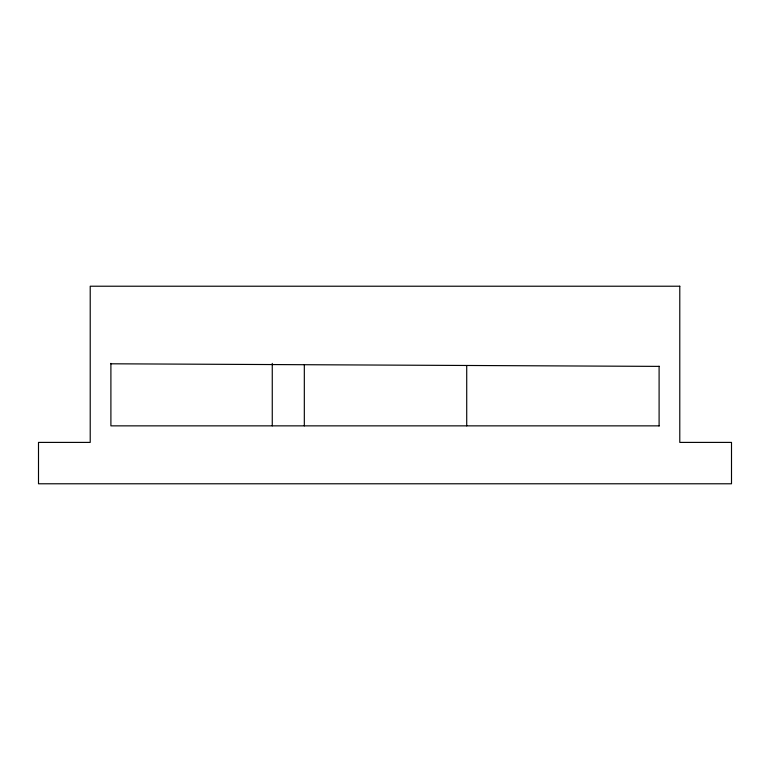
<?xml version="1.0" encoding="UTF-8"?>
<svg xmlns="http://www.w3.org/2000/svg" width="770" height="770" viewBox="0 0 770 770"><rect width="100%" height="100%" fill="white"/><g stroke="black" fill="none" stroke-linecap="round" stroke-linejoin="round"><path stroke-width="1.16" d="M659.101 425.858L110.899 425.858L110.899 363.382M110.899 363.796L659.101 366.385M659.101 366.183L659.101 426.041M466.716 365.779L466.716 425.858M304.323 364.576L304.323 425.858M272.262 363.382L272.262 425.858M679.785 286.219L90.215 286.219L90.215 442.404L38.5 442.404L38.5 483.781L731.5 483.781L731.5 442.404L679.785 442.404L679.785 286.219"/></g></svg>
